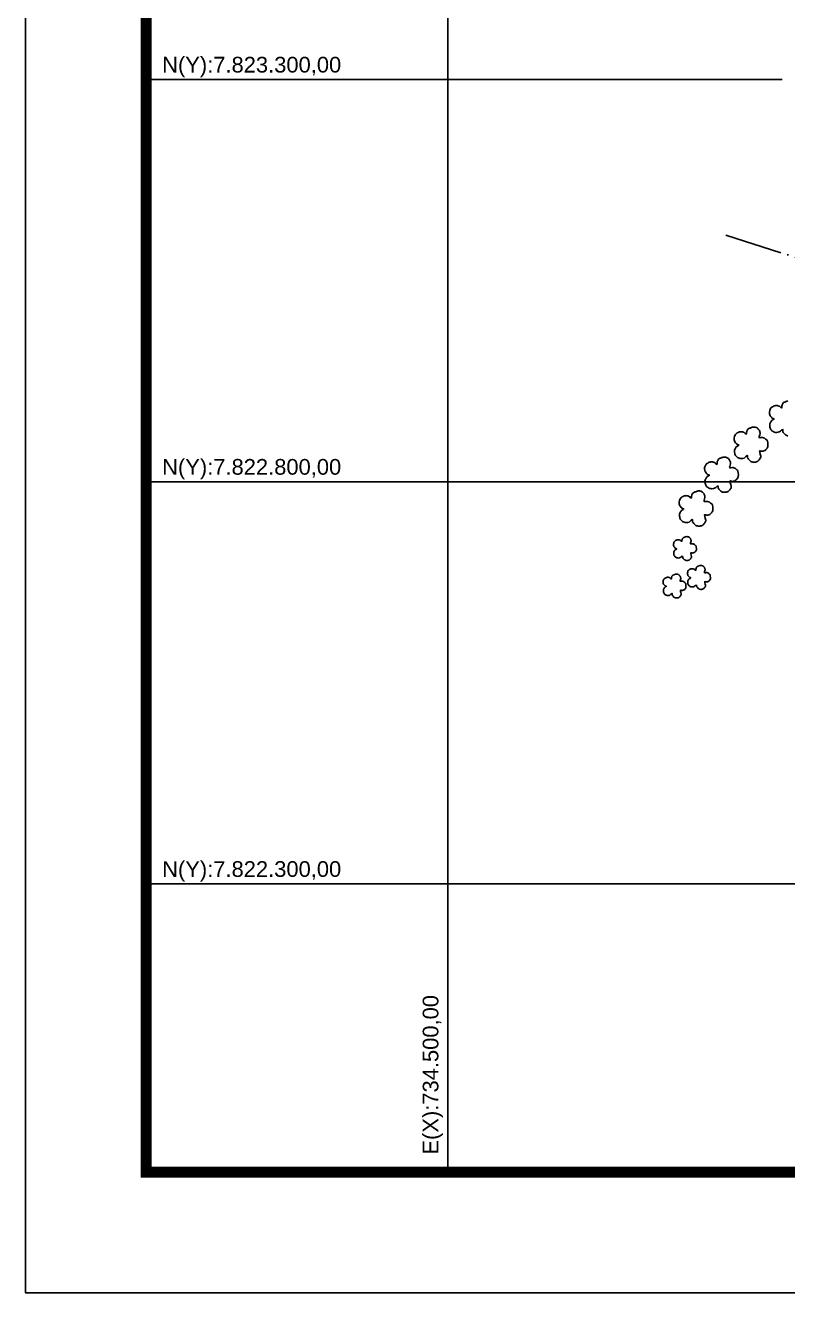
# Model space of a CAD drawing. Header units: millimetres. Extents: x 733975 to 738430, y 7821792 to 7824942.
# Drawn here: x 733975 to 734922, y 7821792 to 7823367 of the extents above; entities that cross this region are included whole.
import ezdxf
from ezdxf.enums import TextEntityAlignment as Align

# ---------------------------------------------------------------- set-up
doc = ezdxf.new("R2010")
doc.units = ezdxf.units.MM
for name, pattern in [('ACAD_ISO04W100', [30, 24, -3, 0, -3]), ('CENTER', [2, 1.25, -0.25, 0.25, -0.25]), ('CONTINUO', [0]), ('LIN0', [0])]:
    doc.linetypes.add(name, pattern=pattern)
for name, color, linetype in [('MALHA', 8, 'Continuous'), ('MARGEM', 5, 'Continuous'), ('MATO', 3, 'Continuous'), ('REDE_DE_LUZ', 6, 'CENTER')]:
    doc.layers.add(name, color=color, linetype=linetype)
doc.styles.get("Standard").update_dxf_attribs({"font": 'arial.ttf'})

msp = doc.modelspace()

# ---------------------------------------------------------------- linework, layer by layer
at = {"layer": 'MALHA', "color": 8}
for points in [[(734500, 7823432.2), (734500, 7822459), (734500, 7821941.8)], [(734124.7, 7823300), (734915.3, 7823300)], [(734124.7, 7822800), (735433, 7822800)], [(734124.7, 7822300), (738279.7, 7822300)]]:
    msp.add_lwpolyline(points, dxfattribs=at)
at = {"layer": 'MARGEM', "color": 174, "linetype": 'LIN0', "flags": 128}
msp.add_lwpolyline([(738429.7, 7824941.8), (733974.7, 7824941.8), (733974.7, 7821791.8), (738429.7, 7821791.8)], close=True, dxfattribs=at)
at = {"layer": 'MARGEM', "color": 174, "linetype": 'LIN0', "const_width": 13.6, "flags": 128}
msp.add_lwpolyline([(738279.7, 7824791.8), (734124.7, 7824791.8), (734124.7, 7821941.8), (738279.7, 7821941.8)], close=True, dxfattribs=at)
at = {"layer": 'MATO', "color": 94, "linetype": 'CONTINUO'}
for points in [[(734915.6, 7822865.1, 0), (734914.5, 7822864.1, 0), (734913.2, 7822863, 0), (734911.8, 7822861.9, 0), (734910.2, 7822861.5, 0), (734908.6, 7822861.3, 0), (734907, 7822861.4, 0), (734905.8, 7822861.7, 0), (734904.6, 7822862.1, 0), (734903.6, 7822862.7, 0), (734902.7, 7822863.4, 0), (734901.9, 7822864.2, 0), (734901.2, 7822865.1, 0), (734900.8, 7822865.9, 0), (734900.4, 7822866.8, 0), (734900.2, 7822867.8, 0), (734900, 7822869.1, 0), (734899.9, 7822870.5, 0), (734899.9, 7822871.8, 0), (734900.3, 7822872.8, 0), (734900.7, 7822873.6, 0), (734901.2, 7822874.4, 0), (734901.6, 7822875, 0), (734902.1, 7822875.7, 0), (734902.6, 7822876.3, 0), (734903.7, 7822876.9, 0), (734904.7, 7822877.6, 0), (734905.4, 7822878.1, 0), (734905.1, 7822878.4, 0), (734904.4, 7822878.5, 0), (734903.6, 7822878.7, 0), (734903.1, 7822879, 0), (734902.5, 7822879.5, 0), (734901.9, 7822880.1, 0), (734901.2, 7822881, 0), (734900.5, 7822882.1, 0), (734899.9, 7822883.3, 0), (734899.5, 7822884.5, 0), (734899.4, 7822885.8, 0), (734899.5, 7822887.1, 0), (734899.9, 7822888.6, 0), (734900.4, 7822889.9, 0), (734901, 7822891.1, 0), (734901.4, 7822891.7, 0), (734901.9, 7822892.2, 0), (734902.5, 7822892.5, 0), (734903.4, 7822893.2, 0), (734904.3, 7822893.7, 0), (734905.3, 7822894.3, 0), (734906.3, 7822894.5, 0), (734907.3, 7822894.6, 0), (734908.3, 7822894.7, 0), (734909.1, 7822894.6, 0), (734909.9, 7822894.5, 0), (734910.6, 7822894.3, 0), (734911.3, 7822894.1, 0), (734911.9, 7822893.8, 0), (734912.5, 7822893.5, 0), (734913.2, 7822892.6, 0), (734913.9, 7822892, 0), (734914.5, 7822891.6, 0), (734914.8, 7822892.6, 0), (734915, 7822893.8, 0), (734915.2, 7822895.1, 0), (734915.3, 7822895.7, 0), (734915.4, 7822896.1, 0), (734915.7, 7822896.5, 0), (734916.1, 7822897.2, 0), (734916.6, 7822897.8, 0), (734917.2, 7822898.4, 0), (734917.9, 7822898.8, 0), (734918.7, 7822899, 0), (734919.5, 7822899.3, 0), (734920.2, 7822899.6, 0), (734920.9, 7822900, 0), (734921.7, 7822900.3, 0), (734922.5, 7822900.4, 0)], [(734871.8, 7822832.6, 0), (734870.7, 7822831.6, 0), (734869.4, 7822830.5, 0), (734868, 7822829.4, 0), (734866.4, 7822829, 0), (734864.8, 7822828.8, 0), (734863.3, 7822828.9, 0), (734862, 7822829.1, 0), (734860.9, 7822829.6, 0), (734859.8, 7822830.2, 0), (734858.9, 7822830.9, 0), (734858.1, 7822831.7, 0), (734857.4, 7822832.6, 0), (734857, 7822833.4, 0), (734856.6, 7822834.3, 0), (734856.4, 7822835.3, 0), (734856.2, 7822836.6, 0), (734856.1, 7822838, 0), (734856.2, 7822839.3, 0), (734856.5, 7822840.3, 0), (734856.9, 7822841.1, 0), (734857.5, 7822841.9, 0), (734857.9, 7822842.5, 0), (734858.3, 7822843.2, 0), (734858.8, 7822843.7, 0), (734859.9, 7822844.4, 0), (734860.9, 7822845.1, 0), (734861.6, 7822845.6, 0), (734861.3, 7822845.8, 0), (734860.6, 7822846, 0), (734859.8, 7822846.2, 0), (734859.3, 7822846.5, 0), (734858.7, 7822847, 0), (734858.1, 7822847.6, 0), (734857.4, 7822848.5, 0), (734856.7, 7822849.6, 0), (734856.1, 7822850.8, 0), (734855.8, 7822852, 0), (734855.6, 7822853.3, 0), (734855.7, 7822854.6, 0), (734856.1, 7822856.1, 0), (734856.6, 7822857.4, 0), (734857.2, 7822858.6, 0), (734857.6, 7822859.2, 0), (734858.1, 7822859.7, 0), (734858.7, 7822860, 0), (734859.6, 7822860.6, 0), (734860.5, 7822861.2, 0), (734861.5, 7822861.7, 0), (734862.5, 7822862, 0), (734863.5, 7822862.1, 0), (734864.5, 7822862.1, 0), (734865.3, 7822862.1, 0), (734866.1, 7822862, 0), (734866.8, 7822861.8, 0), (734867.5, 7822861.6, 0), (734868.1, 7822861.3, 0), (734868.7, 7822860.9, 0), (734869.5, 7822860.1, 0), (734870.2, 7822859.4, 0), (734870.8, 7822859.1, 0), (734871.1, 7822860, 0), (734871.2, 7822861.3, 0), (734871.4, 7822862.6, 0), (734871.5, 7822863.2, 0), (734871.7, 7822863.6, 0), (734871.9, 7822864, 0), (734872.3, 7822864.7, 0), (734872.8, 7822865.3, 0), (734873.4, 7822865.9, 0), (734874.1, 7822866.3, 0), (734874.9, 7822866.5, 0), (734875.7, 7822866.8, 0), (734876.4, 7822867.1, 0), (734877.2, 7822867.5, 0), (734877.9, 7822867.7, 0), (734878.7, 7822867.9, 0), (734879.6, 7822868, 0), (734880.4, 7822868, 0), (734881.2, 7822867.9, 0), (734882, 7822867.8, 0), (734882.8, 7822867.6, 0), (734883.5, 7822867.4, 0), (734884.1, 7822867, 0), (734884.7, 7822866.6, 0), (734885.2, 7822866.2, 0), (734885.7, 7822865.7, 0), (734886.1, 7822865.1, 0), (734886.6, 7822864.3, 0), (734887, 7822863.5, 0), (734887.4, 7822862.6, 0), (734887.7, 7822861.8, 0), (734887.8, 7822860.9, 0), (734887.9, 7822859.9, 0), (734887.4, 7822858.1, 0), (734886.9, 7822856.4, 0), (734886.7, 7822855, 0), (734887.6, 7822854.7, 0), (734888.8, 7822854.8, 0), (734890.1, 7822855.1, 0), (734891.1, 7822854.9, 0), (734892.1, 7822854.7, 0), (734893, 7822854.4, 0), (734893.9, 7822853.7, 0), (734894.8, 7822853, 0), (734895.6, 7822852.3, 0), (734896.3, 7822851.9, 0), (734896.8, 7822851.4, 0), (734897.1, 7822850.6, 0), (734897.4, 7822848.5, 0), (734897.6, 7822846.1, 0), (734897.5, 7822843.8, 0), (734897.1, 7822842.6, 0), (734896.6, 7822841.6, 0), (734895.9, 7822840.8, 0), (734895.2, 7822840, 0), (734894.5, 7822839.4, 0), (734893.7, 7822838.8, 0), (734892.6, 7822838.4, 0), (734891.4, 7822838.1, 0), (734890.2, 7822837.9, 0), (734889, 7822838.2, 0), (734887.9, 7822838.4, 0), (734887.2, 7822838.2, 0), (734887.6, 7822836.3, 0), (734888.2, 7822834.1, 0), (734888.8, 7822831.9, 0), (734888.8, 7822830.8, 0), (734888.5, 7822829.9, 0), (734888.1, 7822829.2, 0), (734887.6, 7822828.3, 0), (734886.9, 7822827.4, 0), (734886.3, 7822826.7, 0), (734885.7, 7822826, 0), (734885, 7822825.5, 0), (734884.3, 7822825.1, 0), (734883.4, 7822824.7, 0), (734882.4, 7822824.5, 0), (734881.4, 7822824.4, 0), (734880.5, 7822824.4, 0), (734879.5, 7822824.4, 0), (734878.6, 7822824.5, 0), (734877.9, 7822824.6, 0), (734877.2, 7822824.8, 0), (734876.5, 7822825.1, 0), (734875.7, 7822825.8, 0), (734874.9, 7822826.7, 0), (734874.1, 7822827.5, 0), (734873.4, 7822828.2, 0), (734872.9, 7822828.9, 0), (734872.4, 7822829.7, 0), (734872.3, 7822830.8, 0), (734872.2, 7822832, 0), (734871.9, 7822832.9, 0)], [(734922.4, 7822857.1, 0), (734921.7, 7822857.1, 0), (734921, 7822857.3, 0), (734920.3, 7822857.7, 0), (734919.5, 7822858.3, 0), (734918.6, 7822859.2, 0), (734917.9, 7822860, 0), (734917.2, 7822860.7, 0), (734916.7, 7822861.4, 0), (734916.2, 7822862.2, 0), (734916.1, 7822863.3, 0), (734916, 7822864.5, 0), (734915.7, 7822865.4, 0)], [(734835.1, 7822795.1, 0), (734834, 7822794.1, 0), (734832.7, 7822793, 0), (734831.4, 7822792, 0), (734829.8, 7822791.5, 0), (734828.1, 7822791.3, 0), (734826.6, 7822791.4, 0), (734825.3, 7822791.7, 0), (734824.2, 7822792.1, 0), (734823.2, 7822792.7, 0), (734822.2, 7822793.4, 0), (734821.4, 7822794.2, 0), (734820.7, 7822795.1, 0), (734820.3, 7822795.9, 0), (734820, 7822796.8, 0), (734819.7, 7822797.8, 0), (734819.5, 7822799.2, 0), (734819.4, 7822800.5, 0), (734819.5, 7822801.9, 0), (734819.8, 7822802.8, 0), (734820.3, 7822803.7, 0), (734820.8, 7822804.4, 0), (734821.2, 7822805.1, 0), (734821.6, 7822805.7, 0), (734822.2, 7822806.3, 0), (734823.2, 7822807, 0), (734824.2, 7822807.6, 0), (734824.9, 7822808.1, 0), (734824.6, 7822808.4, 0), (734824, 7822808.5, 0), (734823.2, 7822808.7, 0), (734822.6, 7822809, 0), (734822, 7822809.5, 0), (734821.4, 7822810.1, 0), (734820.7, 7822811.1, 0), (734820, 7822812.1, 0), (734819.4, 7822813.3, 0), (734819.1, 7822814.6, 0), (734819, 7822815.8, 0), (734819, 7822817.2, 0), (734819.4, 7822818.6, 0), (734819.9, 7822820, 0), (734820.5, 7822821.1, 0), (734820.9, 7822821.7, 0), (734821.4, 7822822.2, 0), (734822, 7822822.6, 0), (734822.9, 7822823.2, 0), (734823.8, 7822823.8, 0), (734824.9, 7822824.3, 0), (734825.9, 7822824.5, 0), (734826.8, 7822824.6, 0), (734827.8, 7822824.7, 0), (734828.7, 7822824.6, 0), (734829.4, 7822824.5, 0), (734830.2, 7822824.3, 0), (734830.8, 7822824.1, 0), (734831.4, 7822823.8, 0), (734832, 7822823.5, 0), (734832.8, 7822822.7, 0), (734833.5, 7822822, 0), (734834.1, 7822821.6, 0), (734834.4, 7822822.6, 0), (734834.6, 7822823.8, 0), (734834.7, 7822825.1, 0), (734834.8, 7822825.7, 0), (734835, 7822826.1, 0), (734835.2, 7822826.5, 0), (734835.6, 7822827.2, 0), (734836.1, 7822827.9, 0), (734836.7, 7822828.5, 0), (734837.5, 7822828.8, 0), (734838.2, 7822829.1, 0), (734839, 7822829.3, 0), (734839.7, 7822829.6, 0), (734840.5, 7822830, 0), (734841.2, 7822830.3, 0), (734842.1, 7822830.4, 0), (734842.9, 7822830.5, 0), (734843.7, 7822830.5, 0), (734844.5, 7822830.5, 0), (734845.3, 7822830.4, 0), (734846.1, 7822830.2, 0), (734846.8, 7822829.9, 0), (734847.4, 7822829.6, 0), (734848, 7822829.2, 0), (734848.5, 7822828.7, 0), (734849, 7822828.2, 0), (734849.4, 7822827.6, 0), (734849.9, 7822826.9, 0), (734850.3, 7822826, 0), (734850.7, 7822825.2, 0), (734851, 7822824.4, 0), (734851.1, 7822823.5, 0), (734851.2, 7822822.4, 0), (734850.7, 7822820.7, 0), (734850.2, 7822819, 0), (734850, 7822817.5, 0), (734850.9, 7822817.3, 0), (734852.1, 7822817.4, 0), (734853.5, 7822817.6, 0), (734854.4, 7822817.5, 0), (734855.4, 7822817.3, 0), (734856.3, 7822816.9, 0), (734857.2, 7822816.3, 0), (734858.1, 7822815.5, 0), (734859, 7822814.8, 0), (734859.6, 7822814.4, 0), (734860.1, 7822813.9, 0), (734860.4, 7822813.1, 0), (734860.7, 7822811, 0), (734860.9, 7822808.6, 0), (734860.8, 7822806.4, 0), (734860.4, 7822805.1, 0), (734859.9, 7822804.1, 0), (734859.2, 7822803.4, 0), (734858.6, 7822802.6, 0), (734857.8, 7822801.9, 0), (734857, 7822801.4, 0), (734855.9, 7822800.9, 0), (734854.7, 7822800.6, 0), (734853.6, 7822800.4, 0), (734852.3, 7822800.8, 0), (734851.2, 7822801, 0), (734850.5, 7822800.7, 0), (734850.9, 7822798.8, 0), (734851.5, 7822796.6, 0), (734852.1, 7822794.4, 0), (734852.1, 7822793.3, 0), (734851.8, 7822792.4, 0), (734851.4, 7822791.7, 0), (734850.9, 7822790.8, 0), (734850.3, 7822790, 0), (734849.6, 7822789.2, 0), (734849, 7822788.6, 0), (734848.3, 7822788, 0), (734847.6, 7822787.6, 0), (734846.7, 7822787.3, 0), (734845.7, 7822787, 0), (734844.7, 7822786.9, 0), (734843.8, 7822786.9, 0), (734842.8, 7822786.9, 0), (734841.9, 7822787.1, 0), (734841.2, 7822787.2, 0), (734840.5, 7822787.3, 0), (734839.8, 7822787.7, 0), (734839, 7822788.4, 0), (734838.2, 7822789.2, 0), (734837.4, 7822790, 0), (734836.7, 7822790.7, 0), (734836.2, 7822791.4, 0), (734835.8, 7822792.2, 0), (734835.6, 7822793.4, 0), (734835.5, 7822794.5, 0), (734835.2, 7822795.4, 0)], [(734803.4, 7822753.1, 0), (734802.2, 7822752.1, 0), (734801, 7822751, 0), (734799.6, 7822749.9, 0), (734798, 7822749.5, 0), (734796.4, 7822749.3, 0), (734794.8, 7822749.4, 0), (734793.6, 7822749.7, 0), (734792.4, 7822750.1, 0), (734791.4, 7822750.7, 0), (734790.5, 7822751.4, 0), (734789.7, 7822752.2, 0), (734789, 7822753.1, 0), (734788.5, 7822753.9, 0), (734788.2, 7822754.8, 0), (734788, 7822755.8, 0), (734787.8, 7822757.2, 0), (734787.7, 7822758.5, 0), (734787.7, 7822759.8, 0), (734788.1, 7822760.8, 0), (734788.5, 7822761.7, 0), (734789, 7822762.4, 0), (734789.4, 7822763.1, 0), (734789.9, 7822763.7, 0), (734790.4, 7822764.3, 0), (734791.5, 7822765, 0), (734792.5, 7822765.6, 0), (734793.2, 7822766.1, 0), (734792.9, 7822766.4, 0), (734792.2, 7822766.5, 0), (734791.4, 7822766.7, 0), (734790.9, 7822767, 0), (734790.3, 7822767.5, 0), (734789.7, 7822768.1, 0), (734788.9, 7822769.1, 0), (734788.2, 7822770.1, 0), (734787.7, 7822771.3, 0), (734787.3, 7822772.6, 0), (734787.2, 7822773.8, 0), (734787.3, 7822775.1, 0), (734787.7, 7822776.6, 0), (734788.2, 7822777.9, 0), (734788.8, 7822779.1, 0), (734789.2, 7822779.7, 0), (734789.7, 7822780.2, 0), (734790.3, 7822780.5, 0), (734791.1, 7822781.2, 0), (734792.1, 7822781.8, 0), (734793.1, 7822782.3, 0), (734794.1, 7822782.5, 0), (734795.1, 7822782.6, 0), (734796.1, 7822782.7, 0), (734796.9, 7822782.6, 0), (734797.7, 7822782.5, 0), (734798.4, 7822782.3, 0), (734799.1, 7822782.1, 0), (734799.7, 7822781.8, 0), (734800.3, 7822781.5, 0), (734801, 7822780.6, 0), (734801.7, 7822780, 0), (734802.3, 7822779.6, 0), (734802.6, 7822780.6, 0), (734802.8, 7822781.8, 0), (734802.9, 7822783.1, 0), (734803.1, 7822783.7, 0), (734803.2, 7822784.1, 0), (734803.5, 7822784.5, 0), (734803.9, 7822785.2, 0), (734804.4, 7822785.8, 0), (734805, 7822786.4, 0), (734805.7, 7822786.8, 0), (734806.5, 7822787.1, 0), (734807.3, 7822787.3, 0), (734808, 7822787.6, 0), (734808.7, 7822788, 0), (734809.5, 7822788.3, 0), (734810.3, 7822788.4, 0), (734811.1, 7822788.5, 0), (734812, 7822788.5, 0), (734812.8, 7822788.5, 0), (734813.6, 7822788.3, 0), (734814.3, 7822788.2, 0), (734815, 7822787.9, 0), (734815.7, 7822787.6, 0), (734816.3, 7822787.1, 0), (734816.8, 7822786.7, 0), (734817.3, 7822786.2, 0), (734817.7, 7822785.6, 0), (734818.2, 7822784.9, 0), (734818.6, 7822784, 0), (734818.9, 7822783.1, 0), (734819.2, 7822782.4, 0), (734819.4, 7822781.5, 0), (734819.4, 7822780.4, 0), (734818.9, 7822778.7, 0), (734818.5, 7822776.9, 0), (734818.3, 7822775.5, 0), (734819.2, 7822775.3, 0), (734820.4, 7822775.4, 0), (734821.7, 7822775.6, 0), (734822.7, 7822775.5, 0), (734823.6, 7822775.2, 0), (734824.5, 7822774.9, 0), (734825.5, 7822774.3, 0), (734826.4, 7822773.5, 0), (734827.2, 7822772.8, 0), (734827.8, 7822772.4, 0), (734828.3, 7822771.9, 0), (734828.7, 7822771.1, 0), (734829, 7822769, 0), (734829.1, 7822766.6, 0), (734829.1, 7822764.4, 0), (734828.7, 7822763.1, 0), (734828.1, 7822762.1, 0), (734827.4, 7822761.4, 0), (734826.8, 7822760.6, 0), (734826.1, 7822759.9, 0), (734825.3, 7822759.3, 0), (734824.2, 7822758.9, 0), (734823, 7822758.6, 0), (734821.8, 7822758.4, 0), (734820.5, 7822758.8, 0), (734819.5, 7822758.9, 0), (734818.8, 7822758.7, 0), (734819.2, 7822756.8, 0), (734819.8, 7822754.6, 0), (734820.4, 7822752.4, 0), (734820.4, 7822751.3, 0), (734820.1, 7822750.4, 0), (734819.7, 7822749.7, 0), (734819.1, 7822748.8, 0), (734818.5, 7822748, 0), (734817.8, 7822747.2, 0), (734817.2, 7822746.5, 0), (734816.6, 7822746, 0), (734815.8, 7822745.6, 0), (734814.9, 7822745.3, 0), (734814, 7822745, 0), (734813, 7822744.9, 0), (734812, 7822744.9, 0), (734811.1, 7822744.9, 0), (734810.2, 7822745.1, 0), (734809.5, 7822745.1, 0), (734808.8, 7822745.3, 0), (734808.1, 7822745.7, 0), (734807.2, 7822746.4, 0), (734806.4, 7822747.2, 0), (734805.7, 7822748, 0), (734805, 7822748.7, 0), (734804.4, 7822749.4, 0), (734804, 7822750.2, 0), (734803.9, 7822751.4, 0), (734803.8, 7822752.5, 0), (734803.5, 7822753.4, 0)], [(734791.2, 7822707.7, 0), (734790.5, 7822707, 0), (734789.6, 7822706.3, 0), (734788.7, 7822705.6, 0), (734787.6, 7822705.3, 0), (734786.5, 7822705.1, 0), (734785.4, 7822705.2, 0), (734784.6, 7822705.4, 0), (734783.8, 7822705.7, 0), (734783.1, 7822706.1, 0), (734782.5, 7822706.6, 0), (734781.9, 7822707.1, 0), (734781.5, 7822707.7, 0), (734781.1, 7822708.3, 0), (734780.9, 7822708.9, 0), (734780.8, 7822709.6, 0), (734780.6, 7822710.5, 0), (734780.6, 7822711.4, 0), (734780.6, 7822712.3, 0), (734780.8, 7822713, 0), (734781.1, 7822713.5, 0), (734781.5, 7822714, 0), (734781.7, 7822714.5, 0), (734782, 7822714.9, 0), (734782.4, 7822715.3, 0), (734783.1, 7822715.8, 0), (734783.8, 7822716.2, 0), (734784.3, 7822716.6, 0), (734784.1, 7822716.7, 0), (734783.6, 7822716.8, 0), (734783.1, 7822716.9, 0), (734782.7, 7822717.2, 0), (734782.3, 7822717.5, 0), (734781.9, 7822717.9, 0), (734781.4, 7822718.5, 0), (734780.9, 7822719.3, 0), (734780.5, 7822720.1, 0), (734780.3, 7822720.9, 0), (734780.2, 7822721.8, 0), (734780.3, 7822722.7, 0), (734780.5, 7822723.7, 0), (734780.9, 7822724.6, 0), (734781.3, 7822725.4, 0), (734781.6, 7822725.8, 0), (734781.9, 7822726.1, 0), (734782.3, 7822726.4, 0), (734782.9, 7822726.8, 0), (734783.6, 7822727.2, 0), (734784.2, 7822727.5, 0), (734784.9, 7822727.7, 0), (734785.6, 7822727.8, 0), (734786.3, 7822727.8, 0), (734786.8, 7822727.8, 0), (734787.4, 7822727.7, 0), (734787.9, 7822727.6, 0), (734788.3, 7822727.4, 0), (734788.7, 7822727.2, 0), (734789.1, 7822727, 0), (734789.6, 7822726.4, 0), (734790.1, 7822726, 0), (734790.5, 7822725.7, 0), (734790.7, 7822726.4, 0), (734790.8, 7822727.2, 0), (734790.9, 7822728.1, 0), (734791, 7822728.5, 0), (734791.1, 7822728.8, 0), (734791.3, 7822729.1, 0), (734791.6, 7822729.5, 0), (734791.9, 7822730, 0), (734792.3, 7822730.4, 0), (734792.8, 7822730.6, 0), (734793.3, 7822730.8, 0), (734793.9, 7822730.9, 0), (734794.4, 7822731.2, 0), (734794.9, 7822731.4, 0), (734795.4, 7822731.6, 0), (734795.9, 7822731.7, 0), (734796.5, 7822731.8, 0), (734797.1, 7822731.8, 0), (734797.6, 7822731.7, 0), (734798.2, 7822731.7, 0), (734798.7, 7822731.5, 0), (734799.1, 7822731.3, 0), (734799.6, 7822731.1, 0), (734800, 7822730.8, 0), (734800.3, 7822730.5, 0), (734800.7, 7822730.2, 0), (734801, 7822729.8, 0), (734801.3, 7822729.3, 0), (734801.6, 7822728.7, 0), (734801.8, 7822728.1, 0), (734802, 7822727.6, 0), (734802.1, 7822727, 0), (734802.1, 7822726.3, 0), (734801.8, 7822725.1, 0), (734801.5, 7822723.9, 0), (734801.4, 7822722.9, 0), (734802, 7822722.8, 0), (734802.8, 7822722.8, 0), (734803.7, 7822723, 0), (734804.4, 7822722.9, 0), (734805, 7822722.8, 0), (734805.6, 7822722.5, 0), (734806.3, 7822722.1, 0), (734806.9, 7822721.6, 0), (734807.4, 7822721.1, 0), (734807.8, 7822720.8, 0), (734808.2, 7822720.5, 0), (734808.4, 7822719.9, 0), (734808.6, 7822718.5, 0), (734808.7, 7822716.9, 0), (734808.7, 7822715.4, 0), (734808.4, 7822714.5, 0), (734808, 7822713.8, 0), (734807.6, 7822713.3, 0), (734807.1, 7822712.8, 0), (734806.7, 7822712.3, 0), (734806.1, 7822712, 0), (734805.3, 7822711.7, 0), (734804.6, 7822711.4, 0), (734803.7, 7822711.3, 0), (734802.9, 7822711.6, 0), (734802.2, 7822711.7, 0), (734801.7, 7822711.5, 0), (734801.9, 7822710.2, 0), (734802.4, 7822708.7, 0), (734802.8, 7822707.2, 0), (734802.8, 7822706.5, 0), (734802.6, 7822705.9, 0), (734802.3, 7822705.4, 0), (734801.9, 7822704.8, 0), (734801.5, 7822704.2, 0), (734801.1, 7822703.7, 0), (734800.6, 7822703.3, 0), (734800.2, 7822702.9, 0), (734799.7, 7822702.6, 0), (734799.1, 7822702.4, 0), (734798.4, 7822702.2, 0), (734797.8, 7822702.1, 0), (734797.1, 7822702.1, 0), (734796.5, 7822702.2, 0), (734795.9, 7822702.2, 0), (734795.4, 7822702.3, 0), (734794.9, 7822702.4, 0), (734794.4, 7822702.7, 0), (734793.9, 7822703.1, 0), (734793.3, 7822703.7, 0), (734792.8, 7822704.3, 0), (734792.3, 7822704.7, 0), (734792, 7822705.2, 0), (734791.7, 7822705.7, 0), (734791.6, 7822706.5, 0), (734791.5, 7822707.3, 0), (734791.3, 7822707.9, 0)], [(734808.6, 7822671.8, 0), (734807.9, 7822671.1, 0), (734807, 7822670.4, 0), (734806.1, 7822669.7, 0), (734805, 7822669.4, 0), (734803.9, 7822669.2, 0), (734802.8, 7822669.3, 0), (734802, 7822669.5, 0), (734801.2, 7822669.8, 0), (734800.5, 7822670.2, 0), (734799.9, 7822670.7, 0), (734799.3, 7822671.2, 0), (734798.9, 7822671.8, 0), (734798.6, 7822672.4, 0), (734798.3, 7822673, 0), (734798.2, 7822673.6, 0), (734798, 7822674.6, 0), (734798, 7822675.5, 0), (734798, 7822676.4, 0), (734798.2, 7822677, 0), (734798.5, 7822677.6, 0), (734798.9, 7822678.1, 0), (734799.1, 7822678.6, 0), (734799.4, 7822679, 0), (734799.8, 7822679.4, 0), (734800.5, 7822679.9, 0), (734801.2, 7822680.3, 0), (734801.7, 7822680.7, 0), (734801.5, 7822680.8, 0), (734801, 7822680.9, 0), (734800.5, 7822681, 0), (734800.1, 7822681.3, 0), (734799.7, 7822681.6, 0), (734799.3, 7822682, 0), (734798.8, 7822682.6, 0), (734798.3, 7822683.4, 0), (734797.9, 7822684.2, 0), (734797.7, 7822685, 0), (734797.6, 7822685.9, 0), (734797.7, 7822686.8, 0), (734797.9, 7822687.8, 0), (734798.3, 7822688.7, 0), (734798.7, 7822689.5, 0), (734799, 7822689.9, 0), (734799.3, 7822690.2, 0), (734799.7, 7822690.4, 0), (734800.3, 7822690.9, 0), (734801, 7822691.3, 0), (734801.7, 7822691.6, 0), (734802.3, 7822691.8, 0), (734803, 7822691.9, 0), (734803.7, 7822691.9, 0), (734804.2, 7822691.9, 0), (734804.8, 7822691.8, 0), (734805.3, 7822691.7, 0), (734805.7, 7822691.5, 0), (734806.1, 7822691.3, 0), (734806.5, 7822691.1, 0), (734807, 7822690.5, 0), (734807.5, 7822690, 0), (734807.9, 7822689.8, 0), (734808.1, 7822690.5, 0), (734808.2, 7822691.3, 0), (734808.3, 7822692.2, 0), (734808.4, 7822692.6, 0), (734808.5, 7822692.9, 0), (734808.7, 7822693.1, 0), (734809, 7822693.6, 0), (734809.3, 7822694, 0), (734809.7, 7822694.5, 0), (734810.2, 7822694.7, 0), (734810.7, 7822694.9, 0), (734811.3, 7822695, 0), (734811.8, 7822695.3, 0), (734812.3, 7822695.5, 0), (734812.8, 7822695.7, 0), (734813.3, 7822695.8, 0), (734813.9, 7822695.8, 0), (734814.5, 7822695.8, 0), (734815, 7822695.8, 0), (734815.6, 7822695.7, 0), (734816.1, 7822695.6, 0), (734816.6, 7822695.4, 0), (734817, 7822695.2, 0), (734817.4, 7822694.9, 0), (734817.7, 7822694.6, 0), (734818.1, 7822694.3, 0), (734818.4, 7822693.9, 0), (734818.7, 7822693.4, 0), (734819, 7822692.8, 0), (734819.2, 7822692.2, 0), (734819.4, 7822691.7, 0), (734819.5, 7822691.1, 0), (734819.5, 7822690.3, 0), (734819.2, 7822689.2, 0), (734818.9, 7822688, 0), (734818.8, 7822687, 0), (734819.4, 7822686.9, 0), (734820.2, 7822686.9, 0), (734821.1, 7822687.1, 0), (734821.8, 7822687, 0), (734822.4, 7822686.8, 0), (734823, 7822686.6, 0), (734823.7, 7822686.2, 0), (734824.3, 7822685.7, 0), (734824.8, 7822685.2, 0), (734825.2, 7822684.9, 0), (734825.6, 7822684.6, 0), (734825.8, 7822684, 0), (734826, 7822682.6, 0), (734826.1, 7822681, 0), (734826.1, 7822679.4, 0), (734825.8, 7822678.6, 0), (734825.4, 7822677.9, 0), (734825, 7822677.4, 0), (734824.6, 7822676.9, 0), (734824.1, 7822676.4, 0), (734823.5, 7822676, 0), (734822.8, 7822675.7, 0), (734822, 7822675.5, 0), (734821.2, 7822675.4, 0), (734820.3, 7822675.6, 0), (734819.6, 7822675.8, 0), (734819.1, 7822675.6, 0), (734819.3, 7822674.3, 0), (734819.8, 7822672.8, 0), (734820.2, 7822671.3, 0), (734820.2, 7822670.6, 0), (734820, 7822670, 0), (734819.7, 7822669.5, 0), (734819.3, 7822668.9, 0), (734818.9, 7822668.3, 0), (734818.5, 7822667.8, 0), (734818, 7822667.3, 0), (734817.6, 7822667, 0), (734817.1, 7822666.7, 0), (734816.5, 7822666.5, 0), (734815.8, 7822666.3, 0), (734815.2, 7822666.2, 0), (734814.5, 7822666.2, 0), (734813.9, 7822666.2, 0), (734813.3, 7822666.3, 0), (734812.8, 7822666.4, 0), (734812.3, 7822666.5, 0), (734811.8, 7822666.7, 0), (734811.3, 7822667.2, 0), (734810.7, 7822667.8, 0), (734810.2, 7822668.4, 0), (734809.7, 7822668.8, 0), (734809.4, 7822669.3, 0), (734809.1, 7822669.8, 0), (734809, 7822670.6, 0), (734808.9, 7822671.4, 0), (734808.7, 7822672, 0)], [(734778.3, 7822661.1, 0), (734777.5, 7822660.5, 0), (734776.7, 7822659.7, 0), (734775.8, 7822659, 0), (734774.7, 7822658.7, 0), (734773.6, 7822658.6, 0), (734772.5, 7822658.6, 0), (734771.6, 7822658.8, 0), (734770.9, 7822659.1, 0), (734770.2, 7822659.5, 0), (734769.6, 7822660, 0), (734769, 7822660.5, 0), (734768.5, 7822661.1, 0), (734768.2, 7822661.7, 0), (734768, 7822662.3, 0), (734767.9, 7822663, 0), (734767.7, 7822663.9, 0), (734767.7, 7822664.8, 0), (734767.7, 7822665.7, 0), (734767.9, 7822666.4, 0), (734768.2, 7822666.9, 0), (734768.6, 7822667.4, 0), (734768.8, 7822667.9, 0), (734769.1, 7822668.3, 0), (734769.5, 7822668.7, 0), (734770.2, 7822669.2, 0), (734770.9, 7822669.6, 0), (734771.4, 7822670, 0), (734771.2, 7822670.1, 0), (734770.7, 7822670.3, 0), (734770.2, 7822670.4, 0), (734769.8, 7822670.6, 0), (734769.4, 7822670.9, 0), (734769, 7822671.3, 0), (734768.5, 7822672, 0), (734768, 7822672.7, 0), (734767.6, 7822673.5, 0), (734767.4, 7822674.4, 0), (734767.3, 7822675.2, 0), (734767.4, 7822676.1, 0), (734767.6, 7822677.1, 0), (734768, 7822678, 0), (734768.4, 7822678.8, 0), (734768.7, 7822679.2, 0), (734769, 7822679.5, 0), (734769.4, 7822679.8, 0), (734770, 7822680.2, 0), (734770.6, 7822680.6, 0), (734771.3, 7822681, 0), (734772, 7822681.1, 0), (734772.7, 7822681.2, 0), (734773.3, 7822681.2, 0), (734773.9, 7822681.2, 0), (734774.4, 7822681.1, 0), (734774.9, 7822681, 0), (734775.4, 7822680.8, 0), (734775.8, 7822680.7, 0), (734776.2, 7822680.4, 0), (734776.7, 7822679.9, 0), (734777.2, 7822679.4, 0), (734777.6, 7822679.2, 0), (734777.8, 7822679.8, 0), (734777.9, 7822680.7, 0), (734778, 7822681.5, 0), (734778.1, 7822681.9, 0), (734778.2, 7822682.2, 0), (734778.4, 7822682.5, 0), (734778.6, 7822682.9, 0), (734779, 7822683.4, 0), (734779.4, 7822683.8, 0), (734779.9, 7822684, 0), (734780.4, 7822684.2, 0), (734781, 7822684.4, 0), (734781.5, 7822684.6, 0), (734782, 7822684.8, 0), (734782.5, 7822685, 0), (734783, 7822685.1, 0), (734783.6, 7822685.2, 0), (734784.2, 7822685.2, 0), (734784.7, 7822685.2, 0), (734785.3, 7822685.1, 0), (734785.8, 7822685, 0), (734786.2, 7822684.8, 0), (734786.7, 7822684.5, 0), (734787.1, 7822684.3, 0), (734787.4, 7822684, 0), (734787.7, 7822683.6, 0), (734788, 7822683.2, 0), (734788.4, 7822682.7, 0), (734788.6, 7822682.1, 0), (734788.9, 7822681.5, 0), (734789.1, 7822681, 0), (734789.2, 7822680.4, 0), (734789.2, 7822679.7, 0), (734788.9, 7822678.5, 0), (734788.6, 7822677.3, 0), (734788.4, 7822676.4, 0), (734789, 7822676.2, 0), (734789.9, 7822676.3, 0), (734790.8, 7822676.4, 0), (734791.4, 7822676.3, 0), (734792.1, 7822676.2, 0), (734792.7, 7822675.9, 0), (734793.3, 7822675.5, 0), (734794, 7822675, 0), (734794.5, 7822674.5, 0), (734794.9, 7822674.3, 0), (734795.3, 7822673.9, 0), (734795.5, 7822673.4, 0), (734795.7, 7822671.9, 0), (734795.8, 7822670.3, 0), (734795.8, 7822668.8, 0), (734795.5, 7822667.9, 0), (734795.1, 7822667.3, 0), (734794.7, 7822666.7, 0), (734794.2, 7822666.2, 0), (734793.7, 7822665.8, 0), (734793.2, 7822665.4, 0), (734792.4, 7822665.1, 0), (734791.6, 7822664.9, 0), (734790.8, 7822664.8, 0), (734790, 7822665, 0), (734789.3, 7822665.1, 0), (734788.8, 7822664.9, 0), (734789, 7822663.7, 0), (734789.5, 7822662.2, 0), (734789.9, 7822660.7, 0), (734789.8, 7822659.9, 0), (734789.7, 7822659.3, 0), (734789.4, 7822658.8, 0), (734789, 7822658.2, 0), (734788.6, 7822657.6, 0), (734788.1, 7822657.1, 0), (734787.7, 7822656.7, 0), (734787.3, 7822656.3, 0), (734786.8, 7822656, 0), (734786.2, 7822655.8, 0), (734785.5, 7822655.6, 0), (734784.9, 7822655.6, 0), (734784.2, 7822655.5, 0), (734783.5, 7822655.6, 0), (734782.9, 7822655.7, 0), (734782.4, 7822655.7, 0), (734782, 7822655.9, 0), (734781.5, 7822656.1, 0), (734780.9, 7822656.6, 0), (734780.4, 7822657.1, 0), (734779.9, 7822657.7, 0), (734779.4, 7822658.2, 0), (734779, 7822658.6, 0), (734778.7, 7822659.2, 0), (734778.7, 7822660, 0), (734778.6, 7822660.7, 0), (734778.4, 7822661.4, 0)]]:
    msp.add_polyline3d(points, dxfattribs=at)
at = {"layer": 'REDE_DE_LUZ', "linetype": 'ACAD_ISO04W100', "ltscale": 3}
msp.add_lwpolyline([(734845.2, 7823106.6), (736575, 7822552.3)], dxfattribs=at)

# ---------------------------------------------------------------- texts
at = {"layer": 'MALHA'}
for s, p in [('N(Y):7.823.300,00', (734144.7, 7823302.9)), ('N(Y):7.822.800,00', (734144.7, 7822802.9)), ('N(Y):7.822.300,00', (734144.7, 7822302.9))]:
    msp.add_text(s, height=19.5, dxfattribs=at).set_placement(p, align=Align.BOTTOM_LEFT)
msp.add_text('E(X):734.500,00', height=19.5, rotation=90, dxfattribs=at).set_placement((734493.9, 7821963.5), align=Align.BOTTOM_LEFT)

doc.saveas('drawing.dxf')
